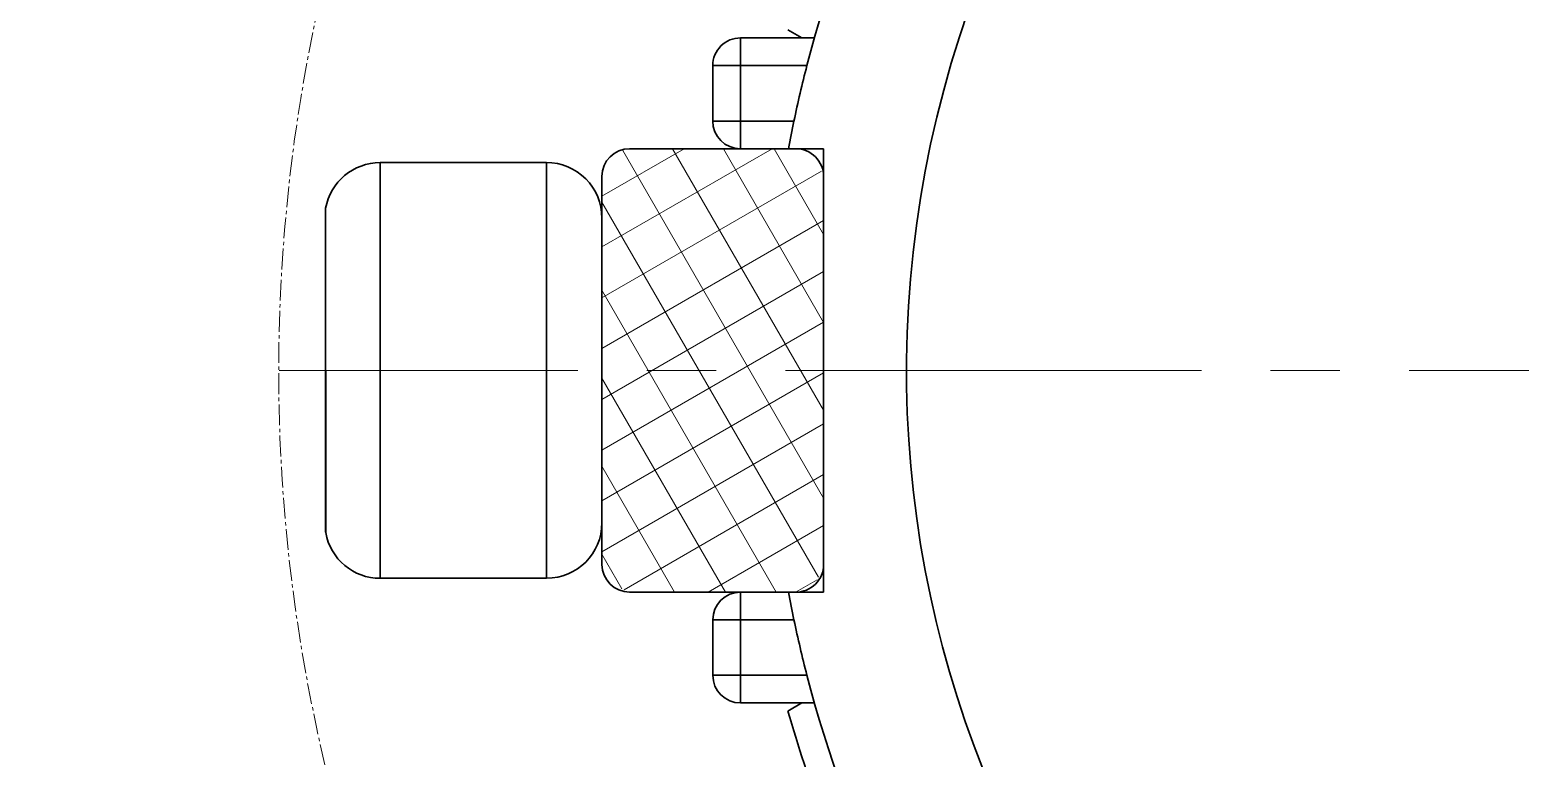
# Model space of a CAD drawing. Header units: millimetres. Extents: x -185079 to -2648, y 85916 to 249201.
# Drawn here: x -53869 to -53815.3, y 133795 to 133821.3 of the extents above; entities that cross this region are included whole.
import ezdxf

# ---------------------------------------------------------------- set-up
doc = ezdxf.new("R2010")
doc.units = ezdxf.units.MM
doc.linetypes.add('CENTER2', pattern=[1.125, 0.75, -0.125, 0.125, -0.125])
doc.layers.add('1', color=4, linetype='Continuous')
doc.layers.add('Default', color=7, linetype='Continuous')
doc.layers.add('图层3', color=7, linetype='Continuous', lineweight=35)
doc.layers.add('图层5', color=7, linetype='Continuous', lineweight=15)

msp = doc.modelspace()

# ---------------------------------------------------------------- linework, layer by layer
at = {"layer": '1', "color": 3, "lineweight": -3, "ltscale": 2, "extrusion": (-0.004685415688226648, -0.01745240643729063, 0.9998367168639968), "elevation": 1.311263986281119e-08}
msp.add_lwpolyline([(-89340.74435583597, 116693.2017122206), (-79605.60479144276, 119307.2036772036), (-77739.80294518075, 112358.532017356), (-87474.94250957393, 109744.530052373)], close=True, dxfattribs=at)
at = {"layer": '1', "lineweight": -3, "ltscale": 2, "extrusion": (-0.004685415688226648, -0.01745240643729063, 0.9998367168639968), "elevation": 1.311264075806094e-08}
msp.add_lwpolyline([(-87231.2481748564, 109916.2399077064), (-77857.25883072625, 112433.2686984296), (-79666.37327405855, 119170.8235395233), (-89040.36261818874, 116653.7947488001), (-87231.2481748564, 109916.2399077064)], dxfattribs=at)
at = {"layer": 'Default', "color": 1, "linetype": 'CENTER2', "lineweight": 13, "ltscale": 20}
msp.add_line((-53736.76863367204, 133808.9968666206, 2541.687388176155), (-53860.0422157889, 133808.9968666205, 2541.109705874783), dxfattribs=at)
at = {"layer": 'Default', "color": 7, "linetype": 'CENTER2', "lineweight": 13, "extrusion": (-0.004685415688226631, -0.01745240643729066, 0.9998367168639968)}
msp.add_circle((-86653.41111304305, 115310.6741427744, 457.7624739970715), 61.63746783566021, dxfattribs=at)
at = {"layer": '图层3', "extrusion": (-0.004685415688226631, -0.01745240643729066, 0.9998367168639968)}
for p, q in [((-53841.18133870046, 133820.9924569557, 2541.40747746325), (-53841.68552601469, 133821.2834947558, 2541.410194889784)), ((-53843.39622793801, 133820.9924569557, 2541.397098091693), (-53840.72885235213, 133820.9924569557, 2541.409597896117)), ((-53843.39614617137, 133819.9928244278, 2541.379649632599), (-53843.39622793801, 133820.9924569557, 2541.397098091693)), ((-53844.3957564605, 133817.9935593719, 2541.340067593458), (-53844.39591999377, 133819.9928244278, 2541.374964511646)), ((-53843.39614617137, 133819.9928244278, 2541.379649632599), (-53844.39591999377, 133819.9928244278, 2541.374964511646)), ((-53840.9995051688, 133819.9928244278, 2541.3908807258), (-53843.39614617137, 133819.9928244278, 2541.379649632599)), ((-53843.39614617137, 133819.9928244278, 2541.379649632599), (-53843.3959826381, 133817.9935593719, 2541.344752714411)), ((-53843.3959826381, 133817.9935593719, 2541.344752714411), (-53844.3957564605, 133817.9935593719, 2541.340067593458)), ((-53843.3959826381, 133817.9935593719, 2541.344752714411), (-53841.46613016097, 133817.9935593719, 2541.353796352157)), ((-53843.39590087147, 133816.993926844, 2541.327304255317), (-53843.3959826381, 133817.9935593719, 2541.344752714411)), ((-53847.39499616106, 133816.993926844, 2541.308563771504), (-53841.39635322667, 133816.993926844, 2541.336674497224)), ((-53840.39657940427, 133816.993926844, 2541.341359618178), (-53841.38872592286, 133816.993926844, 2541.336710240149)), ((-53840.3965015908, 133816.0426234591, 2541.324754738152), (-53840.39657940427, 133816.993926844, 2541.341359618178)), ((-53856.39291967933, 133816.49411058, 2541.257673453377), (-53856.3916931798, 133801.499622661, 2540.995946566969)), ((-53850.39427674493, 133816.49411058, 2541.285784179097), (-53856.39291967933, 133816.49411058, 2541.257673453377)), ((-53850.39305024541, 133801.499622661, 2541.024057292689), (-53850.39427674493, 133816.49411058, 2541.285784179097)), ((-53848.39468821682, 133815.9942943161, 2541.286430191456), (-53848.39354348393, 133801.999438925, 2541.042151764143)), ((-53840.39649763764, 133815.9942943161, 2541.323911159084), (-53840.39535290474, 133801.999438925, 2541.079632731769)), ((-53858.36565440832, 133814.7947352825, 2541.218765829789), (-53858.36470591535, 133803.1989979585, 2541.0163637043)), ((-53858.36095157611, 133814.8476570046, 2541.219711630349), (-53858.3599944255, 133803.1460762364, 2541.015462020956)), ((-53840.39527113811, 133800.9998063971, 2541.062184272676), (-53840.39534887605, 133801.9501863364, 2541.078773034078)), ((-53856.3916931798, 133801.499622661, 2540.995946566969), (-53850.39305024541, 133801.499622661, 2541.024057292689)), ((-53841.39504496051, 133800.9998063971, 2541.057499151723), (-53847.3936878949, 133800.9998063971, 2541.029388426002)), ((-53843.39459260531, 133800.9998063971, 2541.048128909816), (-53843.39451083867, 133800.0001738691, 2541.030680450722)), ((-53841.38026883616, 133800.9998063971, 2541.057568395313), (-53840.39527113811, 133800.9998063971, 2541.062184272676)), ((-53844.3941211278, 133798.0009088133, 2540.991098411581), (-53844.39428466107, 133800.0001738692, 2541.025995329769)), ((-53844.39428466107, 133800.0001738692, 2541.025995329769), (-53843.39451083867, 133800.0001738691, 2541.030680450722)), ((-53843.39451083867, 133800.0001738691, 2541.030680450722), (-53843.3943473054, 133798.0009088133, 2540.995783532534)), ((-53841.46465836154, 133800.0001738691, 2541.039724088468), (-53843.39451083867, 133800.0001738691, 2541.030680450722)), ((-53844.3941211278, 133798.0009088133, 2540.991098411581), (-53843.3943473054, 133798.0009088133, 2540.995783532534)), ((-53843.3943473054, 133798.0009088133, 2540.995783532534), (-53840.99770630283, 133798.0009088133, 2541.007014625735)), ((-53843.39426553876, 133797.0012762854, 2540.978335073441), (-53843.3943473054, 133798.0009088133, 2540.995783532534)), ((-53840.72688995289, 133797.0012762853, 2540.990834877864), (-53843.39426553876, 133797.0012762854, 2540.978335073441)), ((-53841.68351600358, 133796.7102384852, 2540.981271815696), (-53841.17937630122, 133797.0012762854, 2540.988714444998))]:
    msp.add_line(p, q, dxfattribs=at)
msp.add_circle((-86653.41111304305, 115310.6741427744, 457.7624739970715), 38.99160719999999, dxfattribs=at)
for centre, radius, start, end in [((-86653.41111304305, 115310.6741427744, 457.7624739970715), 43.99053119999999, 89.50759527789177, 180.5525709059643), ((-86699.71427532475, 115309.6283781258, 457.762473997072), 0.9997848000000008, 105.030083091423, 195.0300830932501), ((-86653.41111304305, 115310.6741427744, 457.7624739970715), 43.99053119999999, 180.5525709059643, 183.2271914015749), ((-86699.19573460313, 115307.6972142007, 457.7624739970715), 0.9997848000000008, 195.0300830920121, 285.0300830920121), ((-86653.41111304305, 115310.6741427744, 457.7624739970715), 43.99053119999999, 183.2271914015749, 184.5544013955314), ((-86702.53952173154, 115304.7289688325, 457.762473997072), 0.9997847999999998, 105.0300830930338, 195.0300830922284), ((-86696.74602995651, 115306.2845909974, 457.7624739970715), 0.9997848000000008, 15.03008309142301, 105.0300830922284), ((-86710.8408538529, 115300.9471626415, 457.7624739970711), 1.9995696, 105.030083092042, 184.8658344704909), ((-86705.04736207785, 115302.5027848064, 457.7624739970711), 1.999569600000002, 15.03008309171759, 105.0300830919338), ((-86712.5343626219, 115300.8029949364, 457.7624739970715), 0.2999354400000206, 184.8658344694742, 195.0300830909383), ((-86702.19538810902, 115291.8813832188, 457.7624739970715), 1.9995696, 285.0300830922284, 15.03008309212029), ((-86709.52682643654, 115289.6022441713, 457.7624739970715), 0.2999354400000016, 195.030083093623, 205.1943317176058), ((-86707.98887988405, 115290.3257610539, 457.762473997072), 1.999569600000021, 205.1943317134408, 285.0300830919339), ((-86698.90973668027, 115291.2108213574, 457.7624739970715), 0.9997848000000008, 195.0300830920121, 285.0300830920121), ((-86693.11624490522, 115292.7664435223, 457.7624739970715), 0.9997847999999998, 285.0300830904013, 15.03008309163926), ((-86694.52886810864, 115290.3167388756, 457.7624739970711), 0.9997848000000008, 105.0300830917959, 195.0300830912068), ((-86653.41111304305, 115310.6741427744, 457.7624739970715), 43.99053119999999, 205.5057647882776, 206.8329747822295), ((-86653.41111304305, 115310.6741427744, 457.7624739970715), 43.99053119999999, 206.8329747822295, 209.5075952778477), ((-86694.01032738703, 115288.3855749506, 457.7624739970715), 0.9997848000000008, 195.0300830922284, 285.0300830912067), ((-86653.41111304305, 115310.6741427744, 457.7624739970715), 43.99053119999999, 209.5075952778477, 300.5525709059123), ((-86653.41111304305, 115310.6741427744, 457.7624739970715), 44.99031599999999, 210.8810785830332, 220.9320059335778)]:
    msp.add_arc(centre, radius, start, end, dxfattribs=at)
at = {"layer": '图层5', "extrusion": (-0.004685415688226631, -0.01745240643729066, 0.9998367168639968)}
for p, q in [((-53848.39462993695, 133815.2817976422, 2541.273993652308), (-53845.42885605485, 133816.993926844, 2541.317777459643)), ((-53848.39448005159, 133813.4493841459, 2541.242009106947), (-53842.25457416874, 133816.993926844, 2541.33265271867)), ((-53847.63990849759, 133816.9283106177, 2541.306270719933), (-53840.39554797525, 133804.3842603723, 2541.121259487909)), ((-53845.84513026397, 133816.993926844, 2541.31582672341), (-53840.39580758432, 133807.5580936485, 2541.176658345532)), ((-53844.01245776254, 133816.993926844, 2541.324414958214), (-53840.39606719339, 133810.7319269247, 2541.232057203155)), ((-53842.17978526111, 133816.993926844, 2541.333003193017), (-53840.39632680245, 133813.9057602009, 2541.287456060778)), ((-53848.39433016622, 133811.6169706495, 2541.210024561585), (-53840.47667725693, 133816.1877994768, 2541.326913105117)), ((-53848.3946119371, 133815.0617417143, 2541.270152603974), (-53840.58563685016, 133801.5400270573, 2541.070721874757)), ((-53848.39418028085, 133809.7845571531, 2541.178040016224), (-53840.39636736558, 133814.4016620259, 2541.296111964289)), ((-53848.3940303955, 133807.9521436568, 2541.146055470862), (-53840.39621748022, 133812.5692485295, 2541.264127418928)), ((-53848.39435232804, 133811.8879084382, 2541.214753746351), (-53842.10632453426, 133800.9998063971, 2541.054165966996)), ((-53848.39388051014, 133806.1197301604, 2541.114070925501), (-53840.39606759485, 133810.7368350331, 2541.232142873566)), ((-53848.39373062477, 133804.287316664, 2541.08208638014), (-53840.39591770949, 133808.9044215367, 2541.200158328205)), ((-53848.39409271897, 133808.714075162, 2541.159354888728), (-53843.93899703569, 133800.9998063971, 2541.045577732193)), ((-53848.3935807394, 133802.4549031676, 2541.050101834778), (-53840.39576782413, 133807.0720080404, 2541.168173782843)), ((-53848.39383310991, 133805.5402418858, 2541.103956031105), (-53845.77166953712, 133800.9998063971, 2541.036989497389)), ((-53847.59524465925, 133801.0832793157, 2541.029900935763), (-53840.39561793877, 133805.239594544, 2541.136189237482)), ((-53844.56555571718, 133800.9998063971, 2541.04264156489), (-53840.39546805339, 133803.4071810477, 2541.104204692121)), ((-53848.39357350084, 133802.3664086096, 2541.048557173482), (-53847.67056278311, 133801.1144716383, 2541.030092451407)), ((-53841.38169916681, 133801.0053338118, 2541.057658174968), (-53840.62653371131, 133801.4412877584, 2541.068806704871))]:
    msp.add_line(p, q, dxfattribs=at)

doc.saveas('drawing.dxf')
